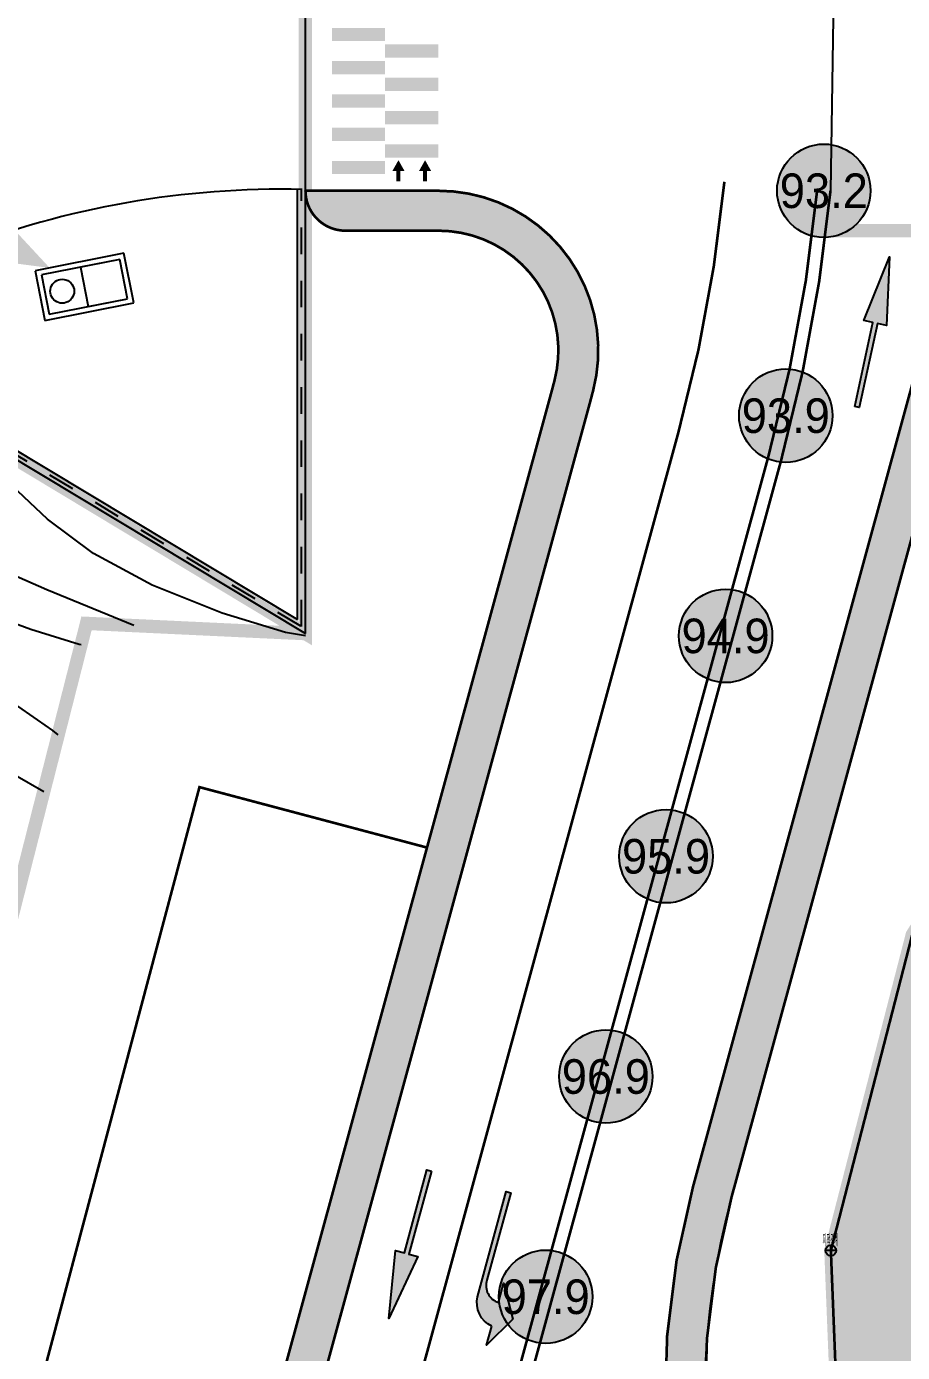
# Model space of a CAD drawing. Header units: inches. Extents: x 12 to 405, y 13 to 268.
# Drawn here: x 72.43 to 105.34, y 139.75 to 189.6 of the extents above; entities that cross this region are included whole.
import ezdxf
from ezdxf.enums import TextEntityAlignment as Align

# ---------------------------------------------------------------- set-up
doc = ezdxf.new("R2010")
doc.units = ezdxf.units.IN
doc.header["$MEASUREMENT"] = 0
for name, pattern in [('AD0023', [6, 5, -1]), ('CENTER', [2, 1.25, -0.25, 0.25, -0.25]), ('HIDDEN', [2, 1, -1]), ('PHANTOM2', [12.5, 10, -0.5, 0.5, -0.5, 0.5, -0.5])]:
    doc.linetypes.add(name, pattern=pattern)
for name, color, linetype in [('1-지적경계점', 6, 'Continuous'), ('3-노면표시', 7, 'Continuous'), ('AD0023', 1, 'AD0023'), ('BA003', 5, 'Continuous'), ('CAA002', 30, 'Continuous'), ('CODE', 2, 'Continuous'), ('DA001', 3, 'Continuous'), ('G', 3, 'Continuous'), ('LSMD_CONT_LDREG_41500', 1, 'Continuous'), ('SITE_20200109$0$AA-ETC', 4, 'Continuous'), ('가구1', 5, 'Continuous'), ('도로레벨', 5, 'Continuous'), ('도로레벨1', 7, 'Continuous'), ('도로해치', 253, 'Continuous'), ('사업부지', 7, 'Continuous'), ('솔리드', 7, 'PHANTOM2')]:
    doc.layers.add(name, color=color, linetype=linetype)
doc.styles.add('HY헤드라인', font='H2HDRM.TTF')
doc.styles.add('SH_대대리576', font='')
doc.styles.get('SH_대대리576').set_extended_font_data('NanumGothic', bold=True)

# ---------------------------------------------------------------- blocks, each defined once
blk = doc.blocks.new('NM직진')
at = {"layer": '3-노면표시'}
blk.add_hatch(color=256, dxfattribs=at).paths.add_polyline_path([(-0.1730768365396216, 1.819e-12), (-0.1730768365396216, 3.230767615360491), (-0.5192305096134078, 3.230767615360491), (-0.0865384182707203, 5.769227884570682), (0.3461536730719672, 3.230767615360491), (-1.819e-12, 3.230767615360491), (0, 0)])
blk.add_lwpolyline([(-0.1730768365396216, 1.819e-12), (-0.1730768365396216, 3.230767615360491), (-0.5192305096134078, 3.230767615360491), (-0.0865384182707203, 5.769227884570682), (0.3461536730719672, 3.230767615360491), (-1.819e-12, 3.230767615360491), (0, 0)], close=True, dxfattribs=at)
blk = doc.blocks.new('NM좌회전')
at = {"layer": '3-노면표시'}
h = blk.add_hatch(color=256, dxfattribs=at)
edge = h.paths.add_edge_path()
edge.add_arc((-0.9595495732236115, 4.071449360168137), 0.9598674876828718, 1.4746845060361125, 80.89716582540711, ccw=False)
edge.add_line((0, 4.096151798044047), (0, 0))
edge.add_line((0, 0), (-0.1730768365378026, 0))
edge.add_line((-0.1730768365378026, 0), (-0.1730768365378026, 3.403844451895565))
edge.add_arc((-0.8364772293463837, 3.432746337409017), 0.6640296681360046, 357.5054136388869, 87.51548051717604)
edge.add_line((-0.8076919038412597, 4.096151798044047), (-0.8076919038412597, 3.807690403815286))
edge.add_line((-0.8076919038412597, 3.807690403815286), (-0.8076919038412597, 3.346152173049631))
edge.add_line((-0.8076919038412597, 3.346152173049631), (-1.499999249988832, 4.557690028808792))
edge.add_line((-1.499999249988832, 4.557690028808792), (-0.8076919038412597, 5.769227884568862))
edge.add_line((-0.8076919038412597, 5.769227884568862), (-0.8076919038394407, 5.019228259574447))
blk.add_lwpolyline([(-0.8076919038394407, 5.019228259574447, -0.3611191204174331), (0, 4.096151798044047), (0, 0), (-0.1730768365378026, 0), (-0.1730768365378026, 3.403844451895565, 0.4142650246982413), (-0.8076919038412597, 4.096151798044047), (-0.8076919038412597, 3.807690403815286), (-0.8076919038412597, 3.346152173049631), (-1.499999249988832, 4.557690028808792), (-0.8076919038412597, 5.769227884568862)], format="xyb", close=True, dxfattribs=at)
blk = doc.blocks.new('JJ')
at = {"layer": '1-지적경계점'}
for p, q in [((151516.9631145289, 464492.3389579273), (151516.5631145289, 464492.3389579273)), ((151516.7631145289, 464492.1389579272), (151516.7631145289, 464492.5389579273))]:
    blk.add_line(p, q, dxfattribs=at)
blk.add_circle((151516.7631145289, 464492.3389579273), 0.2, dxfattribs=at)
at = {"layer": '1-지적경계점', "extrusion": (2.7929265565e-06, -1.90342140571e-05, 0.9999999998149491), "style": 'SH_대대리576', "width": 0.2764832355283527}
blk.add_text('지적경계', height=0.3999990935341716, dxfattribs=at).set_placement((151516.4507297681, 464492.5444628144, -8.418076201682998), (151517.04139716, 464492.5444628144, -8.418076201682998), align=Align.FIT)

msp = doc.modelspace()

# ---------------------------------------------------------------- hatches: boundary and pattern name
at = {"linetype": 'Continuous'}
msp.add_hatch(color=8, dxfattribs=at).paths.add_polyline_path([(73.29881206536652, 180.5241153892846), (71.40756921851994, 180.7699148357631), (72.00006443643929, 181.9249311313749)])
at = {"layer": '도로레벨', "linetype": 'Continuous', "true_color": 0xffffff}
h = msp.add_hatch(color=7, dxfattribs=at)
edge = h.paths.add_edge_path()
edge.add_arc((102.3838267443118, 183.4245456316992), 1.755, 0, 360)
h = msp.add_hatch(color=7, dxfattribs=at)
edge = h.paths.add_edge_path()
edge.add_arc((100.9553311058901, 174.9696864182031), 1.755, 0, 360)
h = msp.add_hatch(color=7, dxfattribs=at)
edge = h.paths.add_edge_path()
edge.add_arc((98.69465708741905, 166.6910128218722), 1.755, 0, 360)
h = msp.add_hatch(color=7, dxfattribs=at)
edge = h.paths.add_edge_path()
edge.add_arc((96.45610151344431, 158.4060794299719), 1.755, 0, 360)
h = msp.add_hatch(color=7, dxfattribs=at)
edge = h.paths.add_edge_path()
edge.add_arc((94.1953716216724, 150.1272012235847), 1.755, 0, 360)
h = msp.add_hatch(color=7, dxfattribs=at)
edge = h.paths.add_edge_path()
edge.add_arc((91.93464173036614, 141.8483230170812), 1.755, 0, 360)
at = {"layer": '사업부지', "linetype": 'Continuous', "ltscale": 10}
h = msp.add_hatch(dxfattribs=at)
h.set_pattern_fill('AR-HBONE', color=8, scale=0.1, style=0)
h.set_pattern_definition([(45, (-264108.8776523283, -407458.6986066158), (0, 0.565685424949238), [1.200000000000001, -0.4000000000000004]), (135, (-264108.5948096028, -407458.4157639033), (0, 0.565685424949238), [1.2, -0.4])])
edge = h.paths.add_edge_path()
edge.add_arc((126.4090423749642, 138.0775847603934), 28.50000000067526, 164.7264985139124, 219.0089492971459, ccw=False)
edge.add_line((98.91568081462742, 145.5852521844924), (109.5491859205997, 184.5255492721469))
edge.add_arc((113.890243002714, 183.3401281052054), 4.499999992579293, 90.00000006447777, 164.7264985574904, ccw=False)
edge.add_line((113.8902429976499, 187.8401280977548), (114.6837468781507, 187.8401280977548))
edge.add_arc((114.6837468781507, 189.3401280977548), 1.5, 270, 0)
edge.add_line((116.1837468781507, 189.3401280977548), (113.8902429976499, 189.3401280977548))
edge.add_arc((113.8902429978828, 183.3401280971727), 6.000000000577955, 90.00000000222337, 164.726498495999)
edge.add_line((108.1021668800151, 184.9206896620587), (97.46866178894402, 145.9803925771982))
edge.add_arc((126.4090423728105, 138.0775847456669), 29.99999999934917, 164.7264984801628, 219.0089492619996)
edge.add_line((103.0976126977241, 119.1943316767708), (113.65874943519, 106.1565783126996))
edge.add_line((113.65874943519, 106.1565783126996), (115.1752368696964, 104.2844702751161))
edge.add_line((115.1752368696964, 104.2844702751161), (121.9009047486818, 95.98161388288895))
edge.add_arc((120.9567421118029, 97.14718537877957), 1.499999998962363, 309.0089484785146, 39.00894848476893)
edge.add_line((122.1223136075771, 98.09134801577488), (116.340808365587, 105.2286329279439))
edge.add_line((116.340808365587, 105.2286329279439), (114.8243209310806, 107.10074096739))
edge.add_line((114.8243209310806, 107.10074096739), (104.2631841936147, 120.13849433053))
h = msp.add_hatch(dxfattribs=at)
h.set_pattern_fill('AR-HBONE', color=8, scale=0.1, style=0)
h.set_pattern_definition([(45, (-274192.9269662759, -385499.3907729535), (0, 0.565685424949238), [1.200000000000001, -0.4000000000000004]), (135, (-274192.6441235653, -385499.107930241), (0, 0.565685424949238), [1.2, -0.4])])
edge = h.paths.add_edge_path()
edge.add_line((44.70777565622689, 25.28117417365024), (46.36865950012566, 25.28117417365024))
edge.add_line((46.36865950012566, 25.28117417365024), (48.5505849161184, 29.87073021016727))
edge.add_line((48.5505849161184, 29.87073021016727), (51.0718641617334, 35.17409768428365))
edge.add_line((51.0718641617334, 35.17409768428365), (51.72376542175175, 36.54533489055643))
edge.add_arc((1.148284006956828, 60.58947508323649), 55.99999997961187, 334.5730714387743, 345.7319042748742)
edge.add_line((55.42085864031674, 46.78774908378432), (66.64885448301197, 90.93963555626283))
edge.add_arc((148.057716447953, 70.2370465109841), 83.99999998614864, 155.136387039377, 165.7319042462983, ccw=False)
edge.add_line((71.84357396149994, 105.555660365221), (74.8052673974073, 111.9467074461998))
edge.add_arc((-15.92585460459827, 153.9926763270767), 99.9999999888662, 335.1363870308743, 344.7264985155114)
edge.add_line((80.54208067441346, 127.6499836184801), (93.5461155810392, 175.2712503337086))
edge.add_arc((42.65927970791222, 189.1670200723008), 52.74999981638522, 344.7264992158724, 345.4516607360083)
edge.add_arc((87.91029015565277, 177.4235734893725), 5.999999994584322, 345.4516599484725, 90.0000264669585)
edge.add_line((87.91028738403679, 183.4235734828533), (82.90892792129875, 183.4235711647914))
edge.add_arc((84.40892792129875, 183.4235718632833), 1.500000002793968, 180.0000266590735, 270.0000267657952)
edge.add_line((84.40892862165333, 181.923571859558), (87.9102880694902, 181.9235734828533))
edge.add_arc((87.91029015565277, 177.4235734819219), 4.500000000157605, 345.45166002640866, 90.00002656184682, ccw=False)
edge.add_arc((42.6592796781099, 189.1670201812656), 51.24999989249027, 344.7264991352543, 345.4516606554489, ccw=False)
edge.add_line((92.0990965553558, 175.6663907254831), (79.09506164873005, 128.0451240111859))
edge.add_arc((-15.92585461949943, 153.9926763587416), 98.49999999961857, 335.13638701751415, 344.72649850068575, ccw=False)
edge.add_line((73.44430055106045, 112.5773969786958), (70.48260713005425, 106.1863498986484))
edge.add_arc((148.057716447953, 70.23704645696739), 85.50000000971745, 155.136387003055, 165.7319042117385)
edge.add_line((65.19512479389073, 91.30932464550892), (53.96712896609665, 47.15743817396174))
edge.add_arc((1.148284006956828, 60.58947513352791), 54.49999999983003, 334.57307138846335, 345.7319042254435, ccw=False)
edge.add_line((50.36906503522755, 37.18937436219016), (49.7171637752092, 35.81813715405474))
edge.add_line((49.7171637752092, 35.81813715405474), (47.19588454449536, 30.51476968086968))
edge.add_line((47.19588454449536, 30.51476968086968), (44.70777565622689, 25.28117417365024))
h = msp.add_hatch(dxfattribs=at)
h.set_pattern_fill('AR-HBONE', color=8, scale=0.1, style=0)
h.set_pattern_definition([(45, (-274192.9269662759, -385499.3905583861), (0, 0.565685424949238), [1.200000000000001, -0.4000000000000004]), (135, (-274192.6441235653, -385499.1077156755), (0, 0.565685424949238), [1.2, -0.4])])
edge = h.paths.add_edge_path()
edge.add_line((82.90892792129875, 183.4237232730509), (87.6617675461805, 183.4222254055337))
edge.add_line((87.66176756108166, 183.4222254055337), (87.66851085806252, 183.4237879366399))
edge.add_line((87.66851084316136, 183.4237879366399), (82.90892792129875, 183.423785731268))
edge.add_arc((84.40892792129875, 183.4237864260347), 1.500000000000161, 180.0000265494777, 180.0024122665204)
at = {"layer": '솔리드', "linetype": 'Continuous'}
h = msp.add_hatch(dxfattribs=at)
h.set_pattern_fill('CROSS', color=8, scale=3, style=0)
h.set_pattern_definition([(0, (-296693.6057638996, -354742.0370339247), (0.75, 0.75), [0.375, -1.125]), (90, (-296693.4182638996, -354742.2245339247), (-0.7499999999999999, 0.75), [0.375, -1.125])])
edge = h.paths.add_edge_path()
edge.add_line((135.721386468131, 222.2391814133287), (133.7300689980386, 221.4241814157128))
edge.add_line((133.7300689980386, 221.4241814157128), (131.2197207949705, 218.4764369361935))
edge.add_line((131.2197207949705, 218.4764369361935), (138.3254815966122, 216.6221968933958))
edge.add_arc((138.704222170147, 218.0735946947959), 1.49999999998355, 255.3748733595067, 345.3748733595068)
edge.add_line((140.1556199715471, 217.6948541212612), (141.089846719615, 221.2749686981685))
edge.add_line((141.089846719615, 221.2749686981685), (168.9645647300406, 214.0010933510628))
edge.add_line((168.9645647300406, 214.0010933510628), (168.0306386123177, 210.4221308402618))
edge.add_arc((169.4820364137179, 210.0433902668435), 1.499999999954156, 165.3748733638094, 255.3748733460374)
edge.add_line((169.1032958398339, 208.5919924655016), (169.4821544000645, 208.4918992481678))
edge.add_line((169.4821544000645, 208.4918992481678), (167.9671921059255, 202.6863080425089))
edge.add_line((167.9671921059255, 202.6863080425089), (154.3240527725195, 206.2464694337821))
edge.add_arc((153.9453121989848, 204.7950716323819), 1.49999999998355, 75.37487335950675, 165.3748733595068)
edge.add_line((152.4939143975846, 205.1738122059166), (152.2666700513566, 204.3029735171137))
edge.add_line((152.2666700513566, 204.3029735171137), (229.6745527935328, 184.1034762617917))
edge.add_line((229.6745527935328, 184.1034762617917), (232.3923772854379, 183.3952946763736))
edge.add_line((232.3923772854379, 183.3952946763736), (226.9971545921636, 190.7751397629752))
edge.add_line((226.9971545921636, 190.7751397629752), (227.8044279829247, 191.3653174248309))
edge.add_line((227.8044279829247, 191.3653174248309), (232.9894685849196, 184.2729695117002))
edge.add_line((232.9894685849196, 184.2729695117002), (251.176757040119, 179.5269459526305))
edge.add_line((251.176757040119, 179.5269459526305), (244.0569294377111, 152.2425616763201))
edge.add_line((244.0569294377111, 152.2425616763201), (244.2925573534213, 152.1810748520791))
edge.add_line((244.2925573534213, 152.1810748520791), (235.3795301610718, 118.0248463384476))
edge.add_line((235.3795301610718, 118.0248463384476), (241.5237808994481, 116.4215114186652))
edge.add_line((241.5237808994481, 116.4215114186652), (239.024093386519, 106.8422858580732))
edge.add_line((239.024093386519, 106.8422858580732), (232.8798426481427, 108.4456207779137))
edge.add_line((232.8798426481427, 108.4456207779137), (229.5974247019968, 95.86683973892536))
edge.add_line((229.5974247019968, 95.86683973892536), (225.3355701828606, 96.97896560504046))
edge.add_line((225.3355701828606, 96.97896560504046), (223.8088400572652, 91.1282780832978))
edge.add_line((223.8088400572652, 91.1282780832978), (224.3205177123656, 89.93321073056609))
edge.add_line((224.3205177123656, 89.93321073056609), (207.6296264184404, 82.78687199107549))
edge.add_line((207.6296264184404, 82.78687199107549), (197.9029318647573, 80.89225614828933))
edge.add_line((197.9029318647573, 80.89225614828933), (196.0110436248125, 80.24973714807015))
edge.add_line((196.0110436248125, 80.24973714807015), (180.5294668857589, 84.28963590606759))
edge.add_line((180.5294668857589, 84.28963590606759), (181.8395424676476, 89.31006720197797))
edge.add_line((181.8395424676476, 89.31006720197797), (181.4046306469011, 89.42355693732566))
edge.add_arc((177.9959655299665, 76.3609767368896), 13.49999997674929, 75.37487353076725, 135.1861170693452)
edge.add_arc((156.0045399559078, 98.20994023502749), 17.50000009944609, 223.5788865521241, 315.1862383782775, ccw=False)
edge.add_line((143.3270859950919, 86.14626896330333), (117.269557294878, 113.5295721201244))
edge.add_arc((138.6401239051831, 133.8654734467989), 29.5000000002327, 165.3748733599285, 223.5788823728236, ccw=False)
edge.add_line((110.0959671437506, 141.3140380595712), (119.7605279047623, 178.3502660749498))
edge.add_arc((111.5359403633977, 180.4964626582939), 8.499999999995753, 345.3748733597984, 56.78516630010513)
edge.add_line((116.1920690104364, 187.6077541037364), (116.1920690104364, 187.171181414348))
edge.add_line((116.1920690104364, 187.171181414348), (117.9410689935087, 181.3781814146921))
edge.add_line((117.9410689935087, 181.3781814146921), (116.3810689911245, 173.5291814152285))
edge.add_line((116.3810689911245, 173.5291814152285), (112.5470689997076, 166.197181414768))
edge.add_line((112.5470689997076, 166.197181414768), (105.7180689886211, 155.4601814141631))
edge.add_line((105.7180689886211, 155.4601814141631), (102.6590689882635, 143.5851814141631))
edge.add_line((102.6590689882635, 143.5851814141631), (103.156068997085, 131.0721814148844))
edge.add_line((103.156068997085, 131.0721814148844), (106.024068997742, 123.7651814139233))
edge.add_line((106.024068997742, 123.7651814139233), (119.4970689877866, 109.6021814140975))
edge.add_line((119.4970689877866, 109.6021814140975), (121.30506901592, 106.3371814126283))
edge.add_line((121.30506901592, 106.3371814126283), (125.2930689917177, 99.13518141380223))
edge.add_line((125.2930689917177, 99.13518141380223), (135.4980689895222, 88.42318141397732))
edge.add_line((135.4980689895222, 88.42318141397732), (143.5990690001402, 81.93218141481225))
edge.add_line((143.5990690001402, 81.93218141481225), (150.6230689898714, 74.86918141397359))
edge.add_line((150.6230689898714, 74.86918141397359), (152.2930689916013, 65.02718141490072))
edge.add_line((152.2930689916013, 65.02718141490072), (155.2140690103754, 63.85618141475311))
edge.add_line((155.2140690103754, 63.85618141475311), (158.4310689881443, 62.60018141382784))
edge.add_line((158.4310689881443, 62.60018141382784), (158.3550689980386, 74.5021814145282))
edge.add_line((158.3550689980386, 74.5021814145282), (160.5560689881443, 78.60918141530306))
edge.add_line((160.5560689881443, 78.60918141530306), (169.7570689931511, 80.60718141590655))
edge.add_line((169.7570689931511, 80.60718141590655), (175.5250689998268, 88.95218141285181))
edge.add_line((175.5250689998268, 88.95218141285181), (176.7910690024494, 84.80218141527325))
edge.add_line((176.7910690024494, 84.80218141527325), (174.835069002211, 78.24618141354472))
edge.add_line((174.835069002211, 78.24618141354472), (181.7630689904092, 74.04018141511074))
edge.add_line((181.7630689904092, 74.04018141511074), (181.102068991959, 70.35018141382784))
edge.add_line((181.102068991959, 70.35018141382784), (181.2980690017341, 70.20118141455055))
edge.add_line((181.2980690017341, 70.20118141455055), (237.5730689927933, 94.28518141341806))
edge.add_line((237.5730689927933, 94.28518141341806), (246.0360690072176, 115.9231814155489))
edge.add_line((246.0360690072176, 115.9231814155489), (245.3930690154431, 128.7931814147294))
edge.add_line((245.3930690154431, 128.7931814147294), (255.1140690013764, 184.4671814143792))
edge.add_line((255.1140690013764, 184.4671814143792), (247.2930689916012, 181.9591814149305))
edge.add_line((247.2930689916012, 181.9591814149305), (245.9290689991086, 183.5101814138604))
edge.add_line((245.9290689991086, 183.5101814138604), (240.2350690080549, 186.6101814146521))
edge.add_line((240.2350690080549, 186.6101814146521), (232.7250689880221, 189.3501814137696))
edge.add_line((232.7250689880221, 189.3501814137696), (225.5950689927905, 195.8901814147964))
edge.add_line((225.5950689927905, 195.8901814147964), (210.655069009261, 200.0101814150246))
edge.add_line((210.655069009261, 200.0101814150246), (190.2950689954215, 203.0201814137533))
edge.add_line((190.2950689954215, 203.0201814137533), (178.4650689974426, 202.180181412971))
edge.add_line((178.4650689974426, 202.180181412971), (177.4350689961923, 206.780181413588))
edge.add_line((177.4350689961923, 206.780181413588), (169.2950690106138, 218.5401814141794))
edge.add_line((169.2950690106138, 218.5401814141794), (150.1150689885019, 228.1301814150199))
edge.add_line((150.1150689885019, 228.1301814150199), (139.3863879575858, 223.7391814133287))
edge.add_line((139.3863879575858, 223.7391814133287), (132.0260690018533, 223.7391814133287))
edge.add_line((132.0260690018533, 223.7391814133287), (127.7590689972042, 224.8931814143568))
edge.add_line((127.7590689972042, 224.8931814143568), (124.3420690014957, 224.0401814151689))
edge.add_line((124.3420690014957, 224.0401814151689), (116.919069008529, 225.9461814146623))
edge.add_line((116.919069008529, 225.9461814146623), (116.1920690104364, 224.6771814143419))
edge.add_line((116.1920690104364, 224.6771814143419), (116.1920690104364, 203.0686903968588))
edge.add_line((116.1920690104364, 203.0686903968588), (116.1920690104364, 202.5171354952752))
edge.add_line((116.1920690104364, 202.5171354952752), (116.6839017161167, 202.5171354952752))
edge.add_line((116.6839017161167, 202.5171354952752), (116.6839017161167, 224.5434371447907))
edge.add_line((116.6839017161167, 224.5434371447907), (117.1616635776938, 225.3676709587005))
edge.add_line((117.1616635776938, 225.3676709587005), (124.2692918714367, 223.5426487928623))
edge.add_line((124.2692918714367, 223.5426487928623), (132.0162796791758, 223.2391814133287))
edge.add_line((132.0162796791758, 223.2391814133287), (138.9567083096247, 223.2391814133287))
edge.add_line((138.9567083096247, 223.2391814133287), (150.1026683259172, 227.8009524621436))
edge.add_line((150.1026683259172, 227.8009524621436), (169.0920877630472, 218.3062618271349))
edge.add_line((169.0920877630472, 218.3062618271349), (176.6954660028916, 207.3139288281807))
edge.add_line((176.6954660028916, 207.3139288281807), (175.8730393352801, 206.7450576860126))
edge.add_line((175.8730393352801, 206.7450576860126), (168.4155289890825, 217.5265069948643))
edge.add_line((168.4155289890825, 217.5265069948643), (150.0614032061187, 226.703551441328))
edge.add_line((150.0614032061187, 226.703551441328), (139.1534270502509, 222.2391814133287))
edge.add_line((139.1534270502509, 222.2391814133287), (135.721386468131, 222.2391814133287))

# ---------------------------------------------------------------- linework, layer by layer
at = {"color": 8, "linetype": 'Continuous'}
for p, q in [((82.60934695983292, 167.3077690248163, -109.4066817376595), (82.60937241101624, 183.4771666015283, -109.4066817376595)), ((82.90934673333527, 166.7768025277899, -109.4066817376595), (82.90937294447781, 183.4255041313143, -109.4066817376595)), ((71.52232365692021, 173.6368036513002, -109.4066817376595), (82.90934673333527, 166.7768025277899, -109.4066817376595)), ((71.6400617995298, 173.916108012271, -109.4066817376595), (82.60934695983292, 167.3077690248163, -109.4066817376595))]:
    msp.add_line(p, q, dxfattribs=at)
at = {"color": 8, "linetype": 'ByBlock', "elevation": -109.4066817376595, "flags": 128}
msp.add_lwpolyline([(102.9092797079122, 229.5426332830236), (102.9092797079122, 201.2845654041291), (102.6349742748773, 183.4243244091765)], dxfattribs=at)
at = {"color": 8, "linetype": 'Continuous', "ltscale": 10}
msp.add_ellipse((82.0178049095905, 149.8776159967081, -109.4066817376595), major_axis=(-33.60482044780634, 0.000634549373508), ratio=0.9999981377592128, start_param=4.689414593978892, end_param=5.084099553736256, dxfattribs=at)
at = {"color": 8, "linetype": 'Continuous'}
for points in [[(85.9028478899038, 189.5484975800634, -109.4066817376595), (83.9028478899038, 189.5484975800634, -109.4066817376595), (85.9028478899038, 189.0484975791321, -109.4066817376595), (83.9028478899038, 189.0484975791321, -109.4066817376595)], [(85.9028478899038, 189.5482830135868, -109.4066817376595), (83.9028478899038, 189.5482830135868, -109.4066817376595), (85.9028478899038, 189.0482830145181, -109.4066817376595), (83.9028478899038, 189.0482830145181, -109.4066817376595)], [(85.9028478899038, 188.9234975800634, -109.4066817376595), (87.9028478899038, 188.9234975800634, -109.4066817376595), (85.9028478899038, 188.4234975791321, -109.4066817376595), (87.9028478899038, 188.4234975791321, -109.4066817376595)], [(85.9028478899038, 188.9232830145181, -109.4066817376595), (87.9028478899038, 188.9232830145181, -109.4066817376595), (85.9028478899038, 188.4232830145181, -109.4066817376595), (87.9028478899038, 188.4232830145181, -109.4066817376595)], [(85.9028478899038, 188.2984975791321, -109.4066817376595), (83.9028478899038, 188.2984975791321, -109.4066817376595), (85.9028478899038, 187.7984975791321, -109.4066817376595), (83.9028478899038, 187.7984975791321, -109.4066817376595)], [(85.9028478899038, 188.2982830145181, -109.4066817376595), (83.9028478899038, 188.2982830145181, -109.4066817376595), (85.9028478899038, 187.7982830145181, -109.4066817376595), (83.9028478899038, 187.7982830145181, -109.4066817376595)], [(85.9028478899038, 187.6734975791321, -109.4066817376595), (87.9028478899038, 187.6734975791321, -109.4066817376595), (85.9028478899038, 187.1734975791321, -109.4066817376595), (87.9028478899038, 187.1734975791321, -109.4066817376595)], [(85.9028478899038, 187.6732830145181, -109.4066817376595), (87.9028478899038, 187.6732830145181, -109.4066817376595), (85.9028478899038, 187.1732830135868, -109.4066817376595), (87.9028478899038, 187.1732830135868, -109.4066817376595)], [(85.9028478899038, 187.0484975791321, -109.4066817376595), (83.9028478899038, 187.0484975791321, -109.4066817376595), (85.9028478899038, 186.5484975791321, -109.4066817376595), (83.9028478899038, 186.5484975791321, -109.4066817376595)], [(85.9028478899038, 187.0482830145181, -109.4066817376595), (83.9028478899038, 187.0482830145181, -109.4066817376595), (85.9028478899038, 186.5482830135868, -109.4066817376595), (83.9028478899038, 186.5482830135868, -109.4066817376595)], [(85.9028478899038, 186.4234975791321, -109.4066817376595), (87.9028478899038, 186.4234975791321, -109.4066817376595), (85.9028478899038, 185.9234975782008, -109.4066817376595), (87.9028478899038, 185.9234975782008, -109.4066817376595)], [(85.9028478899038, 186.4232830135868, -109.4066817376595), (87.9028478899038, 186.4232830135868, -109.4066817376595), (85.9028478899038, 185.9232830135868, -109.4066817376595), (87.9028478899038, 185.9232830135868, -109.4066817376595)], [(85.9028478899038, 185.7984975791321, -109.4066817376595), (83.9028478899038, 185.7984975791321, -109.4066817376595), (85.9028478899038, 185.2984975800634, -109.4066817376595), (83.9028478899038, 185.2984975800634, -109.4066817376595)], [(85.9028478899038, 185.7982830135868, -109.4066817376595), (83.9028478899038, 185.7982830135868, -109.4066817376595), (85.9028478899038, 185.2982830135868, -109.4066817376595), (83.9028478899038, 185.2982830135868, -109.4066817376595)], [(85.9028478899038, 185.1734975782008, -109.4066817376595), (87.9028478899038, 185.1734975782008, -109.4066817376595), (85.9028478899038, 184.6734975800634, -109.4066817376595), (87.9028478899038, 184.6734975800634, -109.4066817376595)], [(85.9028478899038, 185.1732830135868, -109.4066817376595), (87.9028478899038, 185.1732830135868, -109.4066817376595), (85.9028478899038, 184.6732830145181, -109.4066817376595), (87.9028478899038, 184.6732830145181, -109.4066817376595)], [(85.9028478899038, 184.5484975800634, -109.4066817376595), (83.9028478899038, 184.5484975800634, -109.4066817376595), (85.9028478899038, 184.0484975800634, -109.4066817376595), (83.9028478899038, 184.0484975800634, -109.4066817376595)], [(85.9028478899038, 184.5482830135868, -109.4066817376595), (83.9028478899038, 184.5482830135868, -109.4066817376595), (85.9028478899038, 184.0482830145181, -109.4066817376595), (83.9028478899038, 184.0482830145181, -109.4066817376595)], [(86.4028478899038, 184.5734975795046, -109.4066817376595), (86.6278478988445, 184.1734975791321, -109.4066817376595), (86.17784789586426, 184.1734975791321, -109.4066817376595), (86.6278478988445, 184.1734975791321, -109.4066817376595)], [(86.4028478899038, 184.5732830139593, -109.4066817376595), (86.6278478988445, 184.1732830145181, -109.4066817376595), (86.17784789586426, 184.1732830145181, -109.4066817376595), (86.6278478988445, 184.1732830145181, -109.4066817376595)], [(87.4028478899038, 184.5734975795046, -109.4066817376595), (87.6278478988445, 184.1734975791321, -109.4066817376595), (87.17784789586426, 184.1734975791321, -109.4066817376595), (87.6278478988445, 184.1734975791321, -109.4066817376595)], [(87.4028478899038, 184.5732830139593, -109.4066817376595), (87.6278478988445, 184.1732830145181, -109.4066817376595), (87.17784789586426, 184.1732830145181, -109.4066817376595), (87.6278478988445, 184.1732830145181, -109.4066817376595)], [(86.32784790182473, 184.1734975791321, -109.4066817376595), (86.32784790182473, 183.7734975796909, -109.4066817376595), (86.47784790778519, 184.1734975791321, -109.4066817376595), (86.47784790778519, 183.7734975796909, -109.4066817376595)], [(86.32784790182473, 184.1732830145181, -109.4066817376595), (86.32784790182473, 183.7732830150769, -109.4066817376595), (86.47784790778519, 184.1732830145181, -109.4066817376595), (86.47784790778519, 183.7732830150769, -109.4066817376595)], [(87.32784791672589, 184.1734975791321, -109.4066817376595), (87.32784791672589, 183.7734975796909, -109.4066817376595), (87.47784789288403, 184.1734975791321, -109.4066817376595), (87.47784789288403, 183.7734975796909, -109.4066817376595)], [(87.32784791672589, 184.1732830145181, -109.4066817376595), (87.32784791672589, 183.7732830150769, -109.4066817376595), (87.47784789288403, 184.1732830145181, -109.4066817376595), (87.47784789288403, 183.7732830150769, -109.4066817376595)]]:
    msp.add_solid(points, dxfattribs=at)
at = {"layer": 'AD0023', "color": 8, "elevation": -23.50400000000002, "flags": 128}
for points in [[(76.46170618254678, 167.0784013111395), (73.19354536253945, 168.4210843516764), (67.89794535059468, 170.7462843515229), (61.94024535138146, 173.0664843514812), (56.11463896054761, 175.3710918620479)], [(82.90881802756326, 170.230062628935), (82.90889785308377, 170.2300450166938)]]:
    msp.add_lwpolyline(points, dxfattribs=at)
at = {"layer": 'BA003', "color": 8, "elevation": -23.50400000000002, "flags": 128}
for points in [[(73.61711866278188, 162.971104359093), (73.41164534408585, 163.1385843519372), (70.23204534370439, 165.3389843505126), (63.37634535748498, 167.72098435166), (56.75144534427659, 170.3085843518627), (49.4810357900335, 172.0641688172025)], [(82.90881802756326, 169.6973180955526), (82.90890139956014, 169.6973234385503)]]:
    msp.add_lwpolyline(points, dxfattribs=at)
at = {"layer": 'CAA002', "color": 8, "elevation": -23.50400000000002, "flags": 128}
for points in [[(52.38259187955396, 174.0671591747803), (55.78956129271523, 173.0188521955413), (61.67915662247674, 171.3690627336753), (64.44434090573327, 170.7365957152349), (66.64711537081735, 170.0338557295752), (68.07657485324876, 169.2842653783289), (70.32548232991235, 167.9522646254179), (71.49566311258809, 167.34626211303), (72.59534991402165, 166.9375620007766), (74.402456110902, 166.3830981672061), (74.47953223306672, 166.362376231539)], [(82.90890174228684, 166.6988043364388), (82.16232868153588, 166.815199988733), (79.77552632112042, 167.5426929936064), (77.14431243259446, 168.597338363367), (74.95008506495492, 169.7903536929068), (73.2139426829292, 171.0774377471087), (70.09455489236848, 174.0098278213543)], [(73.07330959159867, 160.8326821446669), (71.9843265028669, 161.4547161896032), (70.39710324127213, 162.6148175372061), (68.22960246223943, 164.252607187095), (65.78903291244046, 165.719793576586), (61.72179709989564, 167.6877063660202), (57.86467123646275, 169.1548927536485), (55.16809714455144, 169.9908483194438), (51.81560691315667, 170.6918714817864), (47.93815108258264, 171.4776556955901), (46.63682148475186, 171.8360459197563)]]:
    msp.add_lwpolyline(points, dxfattribs=at)
at = {"layer": 'DA001', "color": 8, "elevation": -23.50400000000002, "flags": 128}
msp.add_lwpolyline([(82.91330056507127, 171.2842457339418), (82.90881802756326, 171.2849585691717)], dxfattribs=at)
at = {"layer": 'G', "color": 8, "linetype": 'HIDDEN'}
for p, q in [((82.7593468465841, 167.0422857767687, -109.4066817376595), (82.75937271499993, 183.4741906878323, -109.4066817376595)), ((71.58119273567559, 173.7764558327169, -109.4066817376595), (82.7593468465841, 167.0422857767687, -109.4066817376595))]:
    msp.add_line(p, q, dxfattribs=at)
at = {"layer": 'LSMD_CONT_LDREG_41500', "color": 1, "linetype": 'Continuous', "const_width": 0.3, "elevation": -23.50400000000002, "flags": 128}
msp.add_lwpolyline([(105.7180689886211, 155.4601814141631), (102.6590689882635, 143.5851814141631), (103.156068997085, 131.0721814148262)], dxfattribs=at)
at = {"layer": 'SITE_20200109$0$AA-ETC', "color": 8}
for p, q in [((76.08791000032784, 181.0721996501804, -109.4066817376595), (72.75170855605961, 180.4166043513239, -109.4066817376595)), ((76.45427276575924, 179.2078552591399, -109.4066817376595), (76.08791000032784, 181.0721996501804, -109.4066817376595)), ((75.93022735798718, 180.8373884429009, -109.4066817376595), (72.98652020478607, 180.2589220023499, -109.4066817376595)), ((75.93022735798718, 180.8373884429009, -109.4066817376595), (74.45837377393605, 180.5481552202971, -109.4066817376595)), ((74.45837377393605, 180.5481552202971, -109.4066817376595), (74.74760754788281, 179.0763043873728, -109.4066817376595)), ((76.21946111703278, 179.3655376062513, -109.4066817376595), (75.93022735798718, 180.8373884429009, -109.4066817376595)), ((76.21946111703278, 179.3655376062513, -109.4066817376595), (75.93022735798718, 180.8373884429009, -109.4066817376595)), ((72.75170855605961, 180.4166043513239, -109.4066817376595), (73.11807132149102, 178.5522599574895, -109.4066817376595)), ((72.98652020478607, 180.2589220023499, -109.4066817376595), (73.27575396383168, 178.787071164769, -109.4066817376595)), ((73.11807132149102, 178.5522599574895, -109.4066817376595), (76.45427276575924, 179.2078552591399, -109.4066817376595)), ((73.27575396383168, 178.787071164769, -109.4066817376595), (76.21946111703278, 179.3655376062513, -109.4066817376595)), ((74.74760754788281, 179.0763043873728, -109.4066817376595), (76.21946111703278, 179.3655376062513, -109.4066817376595))]:
    msp.add_line(p, q, dxfattribs=at)
msp.add_ellipse((73.76894031846882, 179.6483309791208, -109.4066817376595), major_axis=(-0.4499938527318926, 0.0025205721507924), ratio=0.9999981372417408, start_param=3.147193953407551, end_param=9.430379260587136, dxfattribs=at)
at = {"layer": '가구1', "color": 8, "linetype": 'CENTER', "ltscale": 3, "const_width": 0.5, "elevation": -109.4066817376595, "flags": 128}
msp.add_lwpolyline([(281.1495063939129, 34.49830077036927), (264.0189017095601, 30.08587229165892), (260.2619017102753, 28.53187229025821), (253.5319017210041, 35.29187229096601), (214.5569017120634, 31.32387229155461), (197.7969017216002, 41.11487228989313), (191.0819017180239, 48.60187229055623), (184.1889017113482, 53.98787229049663), (177.0399017372167, 57.09487229127149), (165.844901714567, 59.60787229060838), (158.4229017236269, 62.60087229039232), (155.2059017159975, 63.85687229137579), (152.2849017121828, 65.0278722914652), (150.6149017252958, 74.86987229164401), (143.5909017213619, 81.93287229079465), (135.4899017252958, 88.42387229118208), (125.2849017270839, 99.13587229054133), (121.2969017216003, 106.3378722901241), (119.4889017381704, 109.6028722897888), (106.0159017183817, 123.7658722913609), (103.1479017176664, 131.072872292322), (102.6509017237461, 143.5858722916589), (105.7099017092025, 155.4608722916589), (112.538901720289, 166.197872292322), (116.3729017266071, 173.5298722908617), (117.9329017140901, 181.3788722912566), (116.1839017161167, 187.1718722899229), (116.1834762581623, 194.0388186667831), (116.1839017161167, 224.6778722918377), (116.9109017142093, 225.9468722912268), (99.90290171289803, 230.3148722900794), (83.99390171850087, 234.4828722915397), (82.90890171015621, 235.2078722911672), (82.90890171015621, 166.7748722900421), (74.68290171409012, 167.1618722901464), (43.67690171683194, 45.23687229033271), (42.68755698585869, 43.15584192711572), (34.18974329913021, 25.28117417551289)], dxfattribs=at)
at = {"layer": '도로레벨', "color": 7, "linetype": 'Continuous'}
for centre in [(102.3838267443118, 183.4245456316992, -125.9106817376595), (100.9553311058901, 174.9696864182031, -125.9106817376595), (98.69465708741905, 166.6910128218722, -125.9106817376595), (96.45610151344431, 158.4060794299719, -125.9106817376595), (94.1953716216724, 150.1272012235847, -125.9106817376595), (91.93464173036614, 141.8483230170812, -125.9106817376595)]:
    msp.add_circle(centre, 1.755, dxfattribs=at)
at = {"layer": '도로해치', "color": 8, "elevation": -109.4066817376595, "flags": 128}
for points in [[(79.09506164873005, 128.0451240111859), (92.0990965553558, 175.6663907254831, 0.0031641245940022), (92.26600240552784, 176.29318818364, 0.4906979381222646), (87.9102880694902, 181.9235734828533), (84.40892862165333, 181.923571859558, -0.4142135623731579), (82.90892792129875, 183.4235711647914), (82.90892792129875, 183.4235711647914), (82.90892792129875, 183.4235711647914), (82.90890171015621, 183.4235711647914), (82.90890171015621, 190.5134926997841), (82.9028478899038, 190.5118663404853, -0.3781103823446915), (84.21610789382817, 192.0001970083238, 0.3781103823529844), (93.40892793619992, 202.4185116757424), (93.40892793619992, 222.1033577547194, 0.2672132079653882), (86.69102129722, 233.7761127623514), (99.90272066378952, 230.3147787377955), (111.9093040266073, 227.2312441617967)], [(82.90892792129875, 183.4237232730509, -1.04096640557e-05), (82.90892792129875, 183.423785731268), (82.90892792129875, 183.423785731268), (82.90892792129875, 183.423785731268), (82.90890171015621, 183.423785731268), (82.90890171015621, 190.5137072634668), (82.9028478899038, 190.5120809050993, -0.3781103823446915), (84.21610789382817, 192.0004115729378, 0.3781103823529844), (93.40892793619992, 202.4187262403564), (93.40892793619992, 222.103572321196, 0.2672132079653882), (86.69102129722, 233.7763273288281), (99.90272066378952, 230.3149933014781), (111.9093040266073, 227.2314587282733), (111.9092797079122, 218.3804318393366), (111.9092797079122, 211.0686922316224, 0.2213497797253906), (115.6494384744203, 203.0341078351037, -0.2213497797149131), (116.1837468781507, 201.8863100615115), (116.1837468781507, 200.8099037642376), (116.1837206670082, 200.8099077149079), (116.1837206670082, 189.340305282806), (116.1837468781507, 189.3403426633001)], [(109.5491859205997, 184.5255492721469), (98.91568081462742, 145.5852521844924, 0.2413826037789644), (104.2631841936147, 120.13849433053)]]:
    msp.add_lwpolyline(points, format="xyb", dxfattribs=at)
at = {"layer": '사업부지', "color": 8, "linetype": 'PHANTOM2', "ltscale": 10, "elevation": -109.4066817376595, "flags": 128}
for points, const_width in [([(18.82665599007146, 146.6155173497525), (28.45539779085652, 148.0793123495084), (35.52953594047563, 166.7114831226197), (40.84106106180684, 170.4510735309002), (44.79290284831063, 171.6881526809436), (52.22349425274865, 172.2841302937147), (52.16681834179894, 173.9917704768729), (59.86860272902982, 176.6826819654805), (71.52181815225617, 173.6367704801512), (82.90881802756326, 166.7767705561844), (82.90881802756326, 235.2097698224959)], 0.5), ([(281.1495063366366, 34.49830075244131), (264.0189017416907, 30.08587229235741), (260.2619017424059, 28.5318722909567), (253.5319017233325, 35.2918722916645), (214.5569017292929, 31.3238722922531), (197.7969017239285, 41.11487229152294), (191.0819017203522, 48.60187229218604), (184.1889017285777, 53.98787229212644), (177.039901739545, 57.09487229103866), (165.8449017317964, 59.60787229316952), (158.4229017259552, 62.60087229015949), (155.2059017183258, 63.85687229300561), (152.2849017294122, 65.02787229216369), (150.6149017276241, 74.8698722923425), (143.5909017236902, 81.93287229056182), (135.4899017276241, 88.42387229188057), (125.2849017294122, 99.13587229217114), (121.2969017239286, 106.3378722908226), (119.4889017255975, 109.6028722904873), (106.01590172071, 123.7658722920594), (103.1479017199947, 131.0728722930205), (102.6509017409755, 143.5858722914261), (105.709901726432, 155.4608722923574), (112.5389017226173, 166.1978722930205), (116.3729017289354, 173.5298722915602), (117.9329017313196, 181.3788722910238), (116.183901718445, 187.1718722906214), (116.1834762604906, 194.0388186693442), (116.183901718445, 224.6778722925362), (116.9109017314388, 225.9468722928566), (99.9029017301275, 230.3148722898466), (83.99390172082917, 234.4828722922382), (82.90890174228684, 235.2078722918657), (82.90890174228684, 166.7748722926033), (74.68290173131959, 167.1618722927076), (43.67690171916024, 45.2368722910312), (42.68755700308816, 43.15584192874553), (34.18964128810899, 25.28095958179506)], 0.3)]:
    msp.add_lwpolyline(points, dxfattribs=dict(at, const_width=const_width))
at = {"layer": '사업부지', "color": 8, "linetype": 'Continuous', "ltscale": 10, "const_width": 0.1, "elevation": -109.4066817376595, "flags": 128}
msp.add_lwpolyline([(104.2631841936147, 120.13849433053, -0.2413826037790731), (98.91568081462742, 145.5852521844924), (109.5491859205997, 184.5255492721469, -0.3381239100097033), (113.8902429976499, 187.8401280977548), (114.6837468781507, 187.8401280977548, 0.4142135623730951), (116.1837468781507, 189.3401280977548), (116.1837468781507, 189.3401280977548), (116.1837468781507, 189.3401280977548), (113.8902429976499, 189.3401280977548, 0.338123910011505), (108.1021668800151, 184.9206896620587), (97.46866178894402, 145.9803925771982, 0.2413826037724775), (103.0976126977241, 119.1943316767708), (113.65874943519, 106.1565783126996), (115.1752368696964, 104.2844702751161), (121.9009047486818, 95.98161388288895), (121.9009047486818, 95.98161388288895), (121.9009047486818, 95.98161388288895, 0.4142135624000127), (122.1223136075771, 98.09134801577488), (116.340808365587, 105.2286329279439), (114.8243209310806, 107.10074096739)], format="xyb", close=True, dxfattribs=at)
at = {"layer": '사업부지', "color": 8, "linetype": 'Continuous', "ltscale": 10, "elevation": -109.4066817376595, "flags": 128}
for points, const_width in [([(144.9936489650047, 80.5235245684878), (143.5901775547302, 81.93476334687034), (135.4891187437809, 88.42569001026163), (125.2840218880212, 99.13759776398251), (125.2840218880212, 99.13759776398251), (119.4879271575248, 109.6045453176619), (106.0147992261684, 123.7674234100402), (103.1467331239021, 131.074397561212), (102.6496196874416, 143.5873929830984), (105.7085125782526, 155.4624206871511), (112.5374156721866, 166.1994824298442), (116.3713491001165, 173.5315171229438), (117.9312782474792, 181.3805312766478), (116.1822256186044, 187.1735147173301), (116.1822256782091, 189.3402064750687)], 0.1), ([(102.472442034725, 181.9249137528957), (107.2841043659485, 181.9249137528957)], 0.5)]:
    msp.add_lwpolyline(points, dxfattribs=dict(at, const_width=const_width))
at = {"layer": '사업부지', "color": 8, "linetype": 'Continuous', "ltscale": 10, "const_width": 0.1, "elevation": -109.4066817376595, "flags": 128}
for points in [[(80.54208067441346, 127.6499836184801), (93.5461155810392, 175.2712503337086, 0.0031641245937976), (93.71790646398426, 175.9163930835919, 0.4906979381245645), (87.91028738403679, 183.4235734828533), (82.90892792129875, 183.4235711647914), (82.90892792129875, 183.4235711647914), (82.90892792129875, 183.4235711647914, 0.4142135623731579), (84.40892862165333, 181.923571859558), (87.9102880694902, 181.9235734828533, -0.4906979381222646), (92.26600240552784, 176.29318818364, -0.0031641245940022), (92.0990965553558, 175.6663907254831), (79.09506164873005, 128.0451240111859, -0.041869195533845)], [(87.66851084316136, 183.4237879366399), (82.90892792129875, 183.423785731268), (82.90892792129875, 183.423785731268), (82.90892792129875, 183.423785731268, 1.04096543545e-05), (82.90892792129875, 183.4237232730509, 1.04096543545e-05)], [(98.64887139582993, 183.7607166637451, -0.0426038047730065), (96.92249331260086, 174.3492560899601), (87.12686117375256, 138.4772814149753)], [(102.1326682009733, 183.4243244091765, -0.0426038047728877), (100.2988710441625, 173.4272618424864), (90.50323892021538, 137.5552871693642)], [(102.6349742748773, 183.4243244091765, -0.042804492427034), (100.7812107243574, 173.2955483776302), (90.93541001165272, 137.2398544830055)]]:
    msp.add_lwpolyline(points, format="xyb", dxfattribs=at)
msp.add_lwpolyline([(87.47509217644097, 158.7331121415616), (78.92531183743836, 161.0056588883297), (71.52154308939339, 133.1511830809311), (79.69446482146145, 130.2401610706718)], close=True, dxfattribs=at)

# ---------------------------------------------------------------- block references
at = {"layer": 'CODE', "linetype": 'Continuous'}
msp.add_blockref('JJ', (-151414.1132127581, -464348.7540857039, -109.4066817376595), dxfattribs=at)
at = {"layer": '사업부지', "color": 8, "linetype": 'Continuous', "ltscale": 10}
for name, p, rotation in [('NM직진', (103.7132270672357, 175.2779648667918, 1.089318262340537), 347.7605095711012), ('NM직진', (87.47473754370571, 146.6142011667387, -109.4066817376595), 164.7264982596301), ('NM좌회전', (90.45555670941235, 145.8002228933171, -109.4066817376595), 164.7264982596301)]:
    msp.add_blockref(name, p, dxfattribs=dict(at, rotation=rotation))

# ---------------------------------------------------------------- texts
at = {"layer": '도로레벨1', "color": 5, "linetype": 'Continuous', "style": 'HY헤드라인'}
for s, p in [('93.2', (102.3838267443118, 183.4245456316992, -109.4066817376595)), ('93.9', (100.9553311058901, 174.9696864182031, -109.4066817376595)), ('94.9', (98.69465708741905, 166.6910128218722, -109.4066817376595)), ('95.9', (96.45610151344431, 158.4060794299719, -109.4066817376595)), ('96.9', (94.1953716216724, 150.1272012235847, -109.4066817376595)), ('97.9', (91.93464173036614, 141.8483230170812, -109.4066817376595))]:
    msp.add_text(s, height=1.3, dxfattribs=at).set_placement(p, align=Align.MIDDLE_CENTER)

doc.saveas('drawing.dxf')
